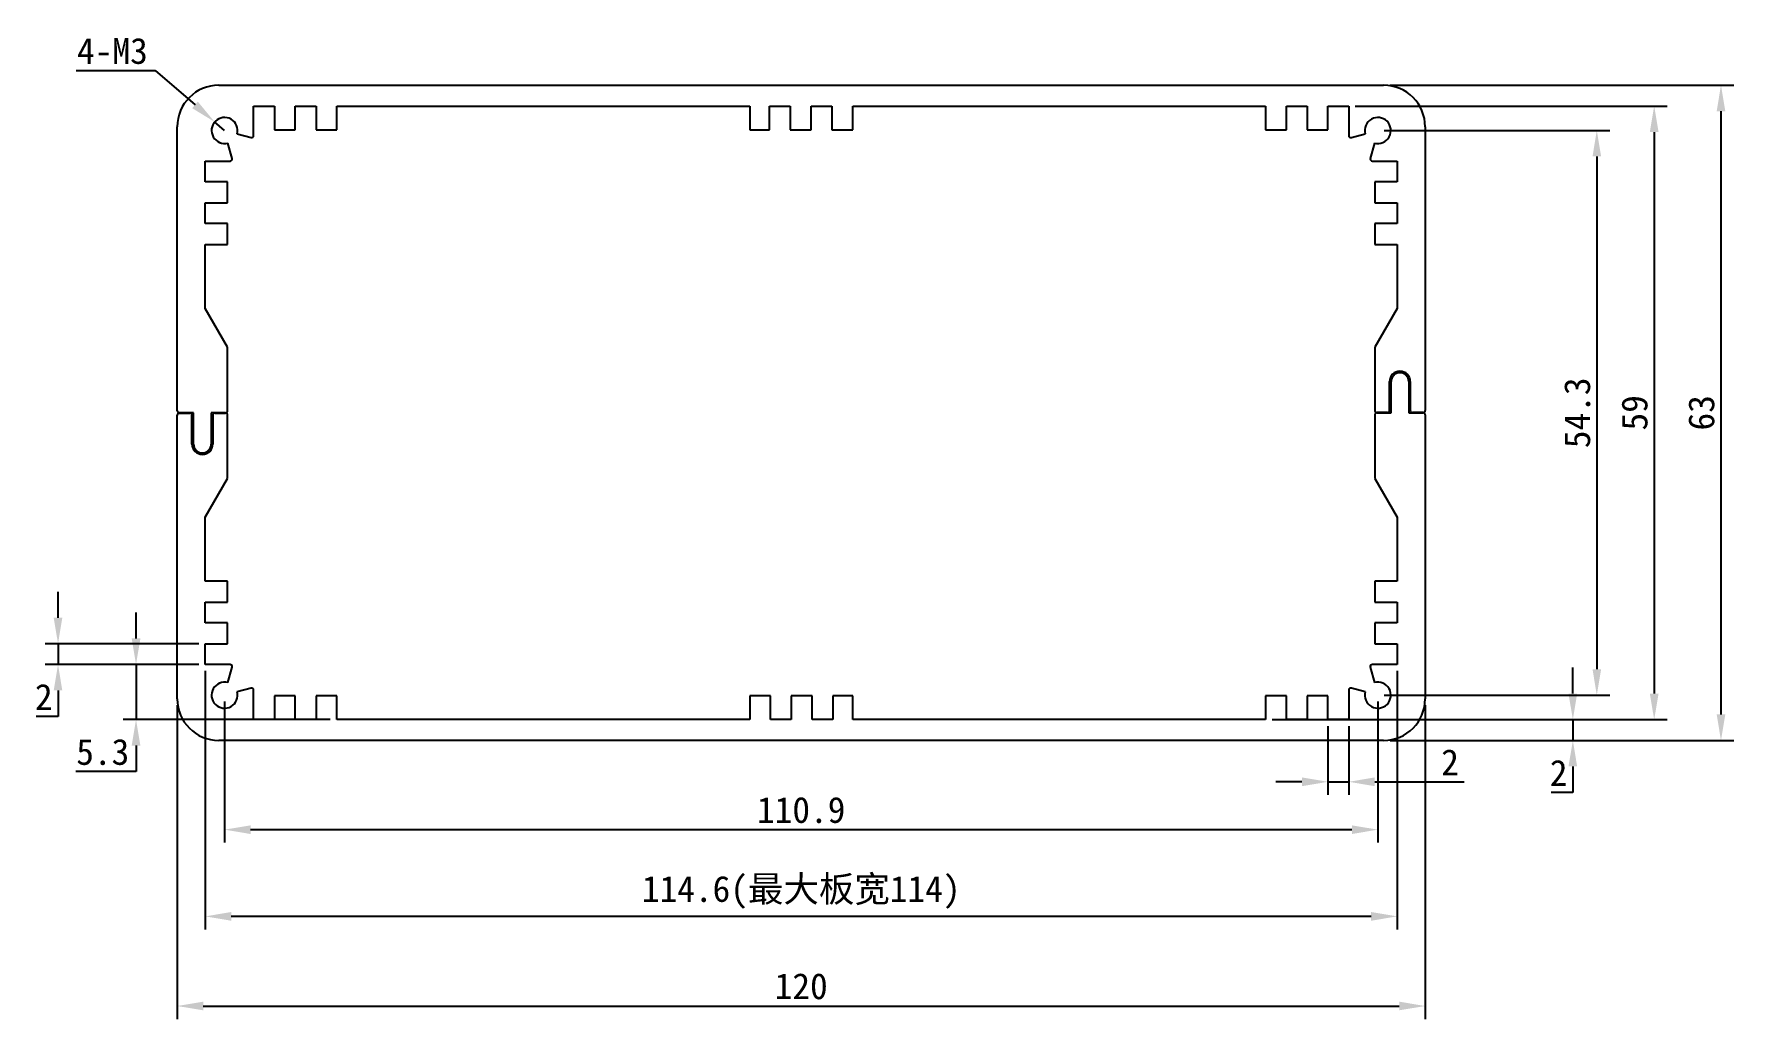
# Model space of a CAD drawing. Header units: inches. Extents: x 34 to 197, y -18 to 77.
import ezdxf

# ---------------------------------------------------------------- set-up
doc = ezdxf.new("R2010")
doc.units = ezdxf.units.IN
doc.header["$MEASUREMENT"] = 0
doc.layers.add('1', color=30, linetype='Continuous')
doc.styles.get("Standard").update_dxf_attribs({"font": 'simhei.ttf'})
doc.dimstyles.new('ISO-25', dxfattribs={"dimtxt": 2.5, "dimasz": 2.5, "dimexe": 1.25, "dimexo": 0.625, "dimtad": 1, "dimtoh": 1, "dimdec": 1, "dimdsep": 46, "dimtxsty": 'Standard', "dimcen": 2.5, "dimadec": 0, "dimazin": 0, "dimtfac": 1, "dimtdec": 1, "dimtmove": 0, "dimatfit": 3, "dimfxl": 1, "dimarcsym": 0})

# ---------------------------------------------------------------- blocks, each defined once
blk = doc.blocks.new('*D17')
at = {"color": 0, "lineweight": -2}
for p, q in [((163.92, 71.65), (196.99, 71.65)), ((195.74, 69.15), (195.74, 11.15)), ((163.92, 8.65), (196.99, 8.65))]:
    blk.add_line(p, q, dxfattribs=at)
at = {"color": 0}
for points in [[(195.33, 69.15), (196.16, 69.15), (195.74, 71.65)], [(195.33, 11.15), (196.16, 11.15), (195.74, 8.65)]]:
    blk.add_solid(points, dxfattribs=at)
at = {"layer": 'Defpoints', "color": 0}
for p in [(163.3, 71.65), (163.3, 8.65), (195.74, 8.65)]:
    blk.add_point(p, dxfattribs=at)
at = {"color": 0, "insert": (193.87, 40.15), "char_height": 2.5, "attachment_point": 5, "rotation": 90}
blk.add_mtext('63', dxfattribs=at)
blk = doc.blocks.new('*D18')
at = {"color": 0, "lineweight": -2}
for p, q in [((160.57, 69.65), (190.57, 69.65)), ((189.32, 67.15), (189.32, 13.15)), ((160.57, 10.65), (190.57, 10.65))]:
    blk.add_line(p, q, dxfattribs=at)
at = {"color": 0}
for points in [[(188.9, 67.15), (189.74, 67.15), (189.32, 69.65)], [(188.9, 13.15), (189.74, 13.15), (189.32, 10.65)]]:
    blk.add_solid(points, dxfattribs=at)
at = {"layer": 'Defpoints', "color": 0}
for p in [(159.95, 69.65), (159.95, 10.65), (189.32, 10.65)]:
    blk.add_point(p, dxfattribs=at)
at = {"color": 0, "insert": (187.44, 40.15), "char_height": 2.5, "attachment_point": 5, "rotation": 90}
blk.add_mtext('59', dxfattribs=at)
blk = doc.blocks.new('*D19')
at = {"color": 0, "lineweight": -2}
for p, q in [((163.37, 67.3), (185.05, 67.3)), ((183.8, 64.8), (183.8, 15.5)), ((163.37, 13), (185.05, 13))]:
    blk.add_line(p, q, dxfattribs=at)
at = {"color": 0}
for points in [[(183.39, 64.8), (184.22, 64.8), (183.8, 67.3)], [(183.39, 15.5), (184.22, 15.5), (183.8, 13)]]:
    blk.add_solid(points, dxfattribs=at)
at = {"layer": 'Defpoints', "color": 0}
for p in [(162.75, 67.3), (162.75, 13), (183.8, 13)]:
    blk.add_point(p, dxfattribs=at)
at = {"color": 0, "insert": (181.93, 40.15), "char_height": 2.5, "attachment_point": 5, "rotation": 90}
blk.add_mtext('54.3', dxfattribs=at)
blk = doc.blocks.new('*D20')
at = {"color": 0, "lineweight": -2}
for p, q in [((37.59, 73.06), (45.18, 73.06)), ((45.18, 73.06), (49.01, 69.75)), ((51.85, 67.3), (50.9, 68.12))]:
    blk.add_line(p, q, dxfattribs=at)
at = {"color": 0}
blk.add_solid([(49.28, 70.07), (48.74, 69.44), (50.9, 68.12)], dxfattribs=at)
at = {"layer": 'Defpoints', "color": 0}
for p in [(50.9, 68.12), (51.85, 67.3)]:
    blk.add_point(p, dxfattribs=at)
at = {"color": 0, "insert": (41.07, 74.93), "char_height": 2.5, "attachment_point": 5}
blk.add_mtext('4-M3', dxfattribs=at)
blk = doc.blocks.new('*D21')
at = {"color": 0, "lineweight": -2}
for p, q in [((35.84, 20.45), (35.84, 22.95)), ((49.37, 17.95), (34.59, 17.95)), ((35.84, 17.95), (35.84, 15.95)), ((49.37, 15.95), (34.59, 15.95)), ((35.84, 13.45), (35.84, 10.95)), ((35.84, 10.95), (33.74, 10.95))]:
    blk.add_line(p, q, dxfattribs=at)
at = {"color": 0}
for points in [[(35.42, 20.45), (36.25, 20.45), (35.84, 17.95)], [(35.42, 13.45), (36.25, 13.45), (35.84, 15.95)]]:
    blk.add_solid(points, dxfattribs=at)
at = {"layer": 'Defpoints', "color": 0}
for p in [(50, 17.95), (35.84, 15.95), (50, 15.95)]:
    blk.add_point(p, dxfattribs=at)
at = {"color": 0, "insert": (34.47, 12.83), "char_height": 2.5, "attachment_point": 5}
blk.add_mtext('2', dxfattribs=at)
blk = doc.blocks.new('*D22')
at = {"color": 0, "lineweight": -2}
for p, q in [((43.34, 18.45), (43.34, 20.95)), ((49.37, 15.95), (42.09, 15.95)), ((43.34, 15.95), (43.34, 10.65)), ((62.02, 10.65), (42.09, 10.65)), ((43.34, 8.15), (43.34, 5.65)), ((43.34, 5.65), (37.56, 5.65))]:
    blk.add_line(p, q, dxfattribs=at)
at = {"color": 0}
for points in [[(42.92, 18.45), (43.76, 18.45), (43.34, 15.95)], [(42.92, 8.15), (43.76, 8.15), (43.34, 10.65)]]:
    blk.add_solid(points, dxfattribs=at)
at = {"layer": 'Defpoints', "color": 0}
for p in [(50, 15.95), (43.34, 10.65), (62.65, 10.65)]:
    blk.add_point(p, dxfattribs=at)
at = {"color": 0, "insert": (40.14, 7.53), "char_height": 2.5, "attachment_point": 5}
blk.add_mtext('5.3', dxfattribs=at)
blk = doc.blocks.new('*D23')
at = {"color": 0, "lineweight": -2}
for p, q in [((47.3, 12.03), (47.3, -18.14)), ((167.3, 12.03), (167.3, -18.14)), ((49.8, -16.89), (164.8, -16.89))]:
    blk.add_line(p, q, dxfattribs=at)
at = {"color": 0}
for points in [[(49.8, -16.47), (49.8, -17.3), (47.3, -16.89)], [(164.8, -16.47), (164.8, -17.3), (167.3, -16.89)]]:
    blk.add_solid(points, dxfattribs=at)
at = {"layer": 'Defpoints', "color": 0}
for p in [(47.3, 12.65), (167.3, 12.65), (167.3, -16.89)]:
    blk.add_point(p, dxfattribs=at)
at = {"color": 0, "insert": (107.3, -15), "char_height": 2.5, "attachment_point": 5}
blk.add_mtext('120', dxfattribs=at)
blk = doc.blocks.new('*D24')
at = {"color": 0, "lineweight": -2}
for p, q in [((51.85, 12.38), (51.85, -1.18)), ((162.75, 12.38), (162.75, -1.18)), ((54.35, 0.07), (160.25, 0.07))]:
    blk.add_line(p, q, dxfattribs=at)
at = {"color": 0}
for points in [[(54.35, 0.48), (54.35, -0.35), (51.85, 0.07)], [(160.25, 0.48), (160.25, -0.35), (162.75, 0.07)]]:
    blk.add_solid(points, dxfattribs=at)
at = {"layer": 'Defpoints', "color": 0}
for p in [(51.85, 13), (162.75, 13), (162.75, 0.07)]:
    blk.add_point(p, dxfattribs=at)
at = {"color": 0, "insert": (107.3, 1.95), "char_height": 2.5, "attachment_point": 5}
blk.add_mtext('110.9', dxfattribs=at)
blk = doc.blocks.new('*D25')
at = {"color": 0, "lineweight": -2}
for p, q in [((181.5, 13.15), (181.5, 15.65)), ((152.57, 10.65), (182.75, 10.65)), ((181.5, 10.65), (181.5, 8.65)), ((163.92, 8.65), (182.75, 8.65)), ((181.5, 6.15), (181.5, 3.65)), ((181.5, 3.65), (179.4, 3.65))]:
    blk.add_line(p, q, dxfattribs=at)
at = {"color": 0}
for points in [[(181.08, 13.15), (181.91, 13.15), (181.5, 10.65)], [(181.08, 6.15), (181.91, 6.15), (181.5, 8.65)]]:
    blk.add_solid(points, dxfattribs=at)
at = {"layer": 'Defpoints', "color": 0}
for p in [(151.95, 10.65), (163.3, 8.65), (181.5, 8.65)]:
    blk.add_point(p, dxfattribs=at)
at = {"color": 0, "insert": (180.13, 5.53), "char_height": 2.5, "attachment_point": 5}
blk.add_mtext('2', dxfattribs=at)
blk = doc.blocks.new('*D26')
at = {"color": 0, "lineweight": -2}
for p, q in [((157.95, 10.03), (157.95, 3.42)), ((159.95, 10.03), (159.95, 3.42)), ((155.45, 4.67), (152.95, 4.67)), ((157.95, 4.67), (159.95, 4.67)), ((162.45, 4.67), (171.05, 4.67))]:
    blk.add_line(p, q, dxfattribs=at)
at = {"color": 0}
for points in [[(155.45, 5.09), (155.45, 4.25), (157.95, 4.67)], [(162.45, 5.09), (162.45, 4.25), (159.95, 4.67)]]:
    blk.add_solid(points, dxfattribs=at)
at = {"layer": 'Defpoints', "color": 0}
for p in [(157.95, 10.65), (159.95, 10.65), (159.95, 4.67)]:
    blk.add_point(p, dxfattribs=at)
at = {"color": 0, "insert": (169.69, 6.55), "char_height": 2.5, "attachment_point": 5}
blk.add_mtext('2', dxfattribs=at)
blk = doc.blocks.new('*D27')
at = {"layer": '1', "color": 0, "lineweight": -2}
for p, q in [((50, 15.33), (50, -9.52)), ((164.6, 15.33), (164.6, -9.52)), ((162.1, -8.27), (52.5, -8.27))]:
    blk.add_line(p, q, dxfattribs=at)
at = {"layer": '1', "color": 0}
for points in [[(52.5, -7.85), (52.5, -8.69), (50, -8.27)], [(162.1, -7.85), (162.1, -8.69), (164.6, -8.27)]]:
    blk.add_solid(points, dxfattribs=at)
at = {"layer": 'Defpoints', "color": 0}
for p in [(50, 15.95), (164.6, 15.95), (50, -8.27)]:
    blk.add_point(p, dxfattribs=at)
at = {"layer": '1', "color": 0, "insert": (107.3, -5.96), "char_height": 2.5, "attachment_point": 5}
blk.add_mtext('114.6(最大板宽114)', dxfattribs=at)

msp = doc.modelspace()

# ---------------------------------------------------------------- linework, layer by layer
at = {"color": 7, "linetype": 'Continuous', "lineweight": -3}
for p, q in [((51.3, 71.65), (163.3, 71.65)), ((54.65, 69.65), (56.65, 69.65)), ((54.65, 66.81), (54.65, 69.65)), ((56.65, 69.65), (56.65, 67.35)), ((58.65, 69.65), (60.65, 69.65)), ((58.65, 67.35), (58.65, 69.65)), ((60.65, 69.65), (60.65, 67.35)), ((62.65, 69.65), (102.35, 69.65)), ((62.65, 67.35), (62.65, 69.65)), ((102.35, 69.65), (102.35, 67.35)), ((104.25, 69.65), (106.25, 69.65)), ((104.25, 67.35), (104.25, 69.65)), ((106.25, 69.65), (106.25, 67.35)), ((108.25, 69.65), (110.25, 69.65)), ((108.25, 67.35), (108.25, 69.65)), ((110.25, 69.65), (110.25, 67.35)), ((112.25, 69.65), (151.95, 69.65)), ((112.25, 67.35), (112.25, 69.65)), ((151.95, 69.65), (151.95, 67.35)), ((153.95, 69.65), (155.95, 69.65)), ((153.95, 67.35), (153.95, 69.65)), ((155.95, 69.65), (155.95, 67.35)), ((157.95, 69.65), (159.95, 69.65)), ((157.95, 67.35), (157.95, 69.65)), ((159.95, 69.65), (159.95, 66.81)), ((47.3, 40.35), (47.3, 67.65)), ((56.65, 67.35), (58.65, 67.35)), ((60.65, 67.35), (62.65, 67.35)), ((102.35, 67.35), (104.25, 67.35)), ((106.25, 67.35), (108.25, 67.35)), ((110.25, 67.35), (112.25, 67.35)), ((151.95, 67.35), (153.95, 67.35)), ((155.95, 67.35), (157.95, 67.35)), ((167.3, 67.65), (167.3, 40.37)), ((52.57, 64.6), (52.17, 66.09)), ((53.05, 66.98), (54.4, 66.62)), ((160.2, 66.62), (161.54, 66.98)), ((162.42, 66.09), (162.02, 64.6)), ((50, 64.35), (52.38, 64.35)), ((50, 62.35), (50, 64.35)), ((162.22, 64.35), (164.6, 64.35)), ((164.6, 64.35), (164.6, 62.35)), ((52.15, 62.35), (50, 62.35)), ((52.15, 60.35), (52.15, 62.35)), ((164.6, 62.35), (162.45, 62.35)), ((162.45, 62.35), (162.45, 60.35)), ((50, 60.35), (52.15, 60.35)), ((50, 58.35), (50, 60.35)), ((162.45, 60.35), (164.6, 60.35)), ((164.6, 60.35), (164.6, 58.35)), ((52.15, 58.35), (50, 58.35)), ((52.15, 56.35), (52.15, 58.35)), ((164.6, 58.35), (162.45, 58.35)), ((162.45, 58.35), (162.45, 56.35)), ((50, 56.35), (52.15, 56.35)), ((50, 50.18), (50, 56.35)), ((162.45, 56.35), (164.6, 56.35)), ((164.6, 56.35), (164.6, 50.18)), ((52.15, 46.45), (50, 50.18)), ((164.6, 50.18), (162.45, 46.45)), ((52.15, 40.35), (52.15, 46.45)), ((162.45, 46.45), (162.45, 40.37)), ((163.87, 40.37), (163.87, 43.15)), ((164.02, 40.15), (164.02, 43.15)), ((165.72, 43.15), (165.72, 40.15)), ((165.87, 43.15), (165.87, 40.37)), ((47.3, 12.65), (47.3, 39.93)), ((48.87, 40.15), (47.5, 40.15)), ((47.5, 40.13), (48.52, 40.13)), ((48.72, 37.15), (48.72, 39.93)), ((48.87, 37.15), (48.87, 40.15)), ((50.57, 40.15), (50.57, 37.15)), ((51.95, 40.15), (50.57, 40.15)), ((50.72, 39.93), (50.72, 37.15)), ((50.92, 40.13), (51.95, 40.13)), ((52.15, 33.85), (52.15, 39.93)), ((162.45, 39.95), (162.45, 33.85)), ((163.67, 40.17), (162.65, 40.17)), ((162.65, 40.15), (164.02, 40.15)), ((165.72, 40.15), (167.1, 40.15)), ((167.1, 40.17), (166.07, 40.17)), ((167.3, 39.95), (167.3, 12.65)), ((50, 30.13), (52.15, 33.85)), ((162.45, 33.85), (164.6, 30.13)), ((50, 23.95), (50, 30.13)), ((164.6, 30.13), (164.6, 23.95)), ((52.15, 23.95), (50, 23.95)), ((52.15, 21.95), (52.15, 23.95)), ((164.6, 23.95), (162.45, 23.95)), ((162.45, 23.95), (162.45, 21.95)), ((50, 21.95), (52.15, 21.95)), ((50, 19.95), (50, 21.95)), ((162.45, 21.95), (164.6, 21.95)), ((164.6, 21.95), (164.6, 19.95)), ((52.15, 19.95), (50, 19.95)), ((52.15, 17.95), (52.15, 19.95)), ((164.6, 19.95), (162.45, 19.95)), ((162.45, 19.95), (162.45, 17.95)), ((50, 17.95), (52.15, 17.95)), ((50, 15.95), (50, 17.95)), ((162.45, 17.95), (164.6, 17.95)), ((164.6, 17.95), (164.6, 15.95)), ((52.38, 15.95), (50, 15.95)), ((52.17, 14.21), (52.57, 15.7)), ((162.02, 15.7), (162.42, 14.21)), ((164.6, 15.95), (162.22, 15.95)), ((54.4, 13.68), (53.05, 13.32)), ((54.65, 10.65), (54.65, 13.49)), ((159.95, 13.49), (159.95, 10.65)), ((161.54, 13.32), (160.2, 13.68)), ((56.65, 12.95), (56.65, 10.65)), ((58.65, 12.95), (56.65, 12.95)), ((58.65, 10.65), (58.65, 12.95)), ((60.65, 12.95), (60.65, 10.65)), ((62.65, 12.95), (60.65, 12.95)), ((62.65, 10.65), (62.65, 12.95)), ((102.35, 12.95), (102.35, 10.65)), ((104.35, 12.95), (102.35, 12.95)), ((104.35, 10.65), (104.35, 12.95)), ((106.35, 12.95), (106.35, 10.65)), ((108.35, 12.95), (106.35, 12.95)), ((108.35, 10.65), (108.35, 12.95)), ((110.35, 12.95), (110.35, 10.65)), ((112.25, 12.95), (110.35, 12.95)), ((112.25, 10.65), (112.25, 12.95)), ((151.95, 12.95), (151.95, 10.65)), ((153.95, 12.95), (151.95, 12.95)), ((153.95, 10.65), (153.95, 12.95)), ((155.95, 12.95), (155.95, 10.65)), ((157.95, 12.95), (155.95, 12.95)), ((157.95, 10.65), (157.95, 12.95)), ((56.65, 10.65), (54.65, 10.65)), ((60.65, 10.65), (58.65, 10.65)), ((102.35, 10.65), (62.65, 10.65)), ((106.35, 10.65), (104.35, 10.65)), ((110.35, 10.65), (108.35, 10.65)), ((151.95, 10.65), (112.25, 10.65)), ((155.95, 10.65), (153.95, 10.65)), ((159.95, 10.65), (157.95, 10.65)), ((163.3, 8.65), (51.3, 8.65))]:
    msp.add_line(p, q, dxfattribs=at)
for centre, radius, start, end in [((51.3, 67.65), 4, 90, 180), ((163.3, 67.65), 4, 0, 90), ((51.85, 67.3), 1.25, 345, 285), ((162.75, 67.3), 1.25, 255, 195), ((54.45, 66.81), 0.2, 255, 0), ((160.15, 66.81), 0.2, 180, 285), ((52.38, 64.55), 0.2, 270, 15), ((162.22, 64.55), 0.2, 165, 270), ((164.87, 43.15), 1, 0, 180), ((164.87, 43.15), 0.85, 0, 180), ((47.5, 40.35), 0.2, 180, 270), ((47.5, 39.93), 0.2, 90, 180), ((48.52, 39.93), 0.2, 0, 90), ((50.92, 39.93), 0.2, 90, 180), ((51.95, 40.35), 0.2, 270, 0), ((51.95, 39.93), 0.2, 0, 90), ((162.65, 40.37), 0.2, 180, 270), ((162.65, 39.95), 0.2, 90, 180), ((163.67, 40.37), 0.2, 270, 0), ((166.07, 40.37), 0.2, 180, 270), ((167.1, 40.37), 0.2, 270, 0), ((167.1, 39.95), 0.2, 0, 90), ((49.72, 37.15), 1, 180, 0), ((49.72, 37.15), 0.85, 180, 0), ((52.38, 15.75), 0.2, 345, 90), ((162.22, 15.75), 0.2, 90, 195), ((51.85, 13), 1.25, 75, 15), ((54.45, 13.49), 0.2, 0, 105), ((160.15, 13.49), 0.2, 75, 180), ((162.75, 13), 1.25, 165, 105), ((51.3, 12.65), 4, 180, 270), ((163.3, 12.65), 4, 270, 0)]:
    msp.add_arc(centre, radius, start, end, dxfattribs=at)

# ---------------------------------------------------------------- dimensions: what is measured, and where the dimension line sits
dim = msp.add_radius_dim(center=(51.85, 67.3), mpoint=(50.9, 68.12), text='4-M3', dimstyle='ISO-25')
dim.commit()
dim.dimension.update_dxf_attribs({"geometry": '*D20', "text_midpoint": (41.07, 73.06), "dimtype": 164})
for base, p1, p2, angle, picture, middle in [((195.74, 8.65), (163.3, 71.65), (163.3, 8.65), 90, '*D17', (193.87, 40.15)), ((189.32, 10.65), (159.95, 69.65), (159.95, 10.65), 90, '*D18', (187.44, 40.15)), ((35.84, 15.95), (50, 17.95), (50, 15.95), 90, '*D21', (34.47, 12.83)), ((43.34, 10.65), (50, 15.95), (62.65, 10.65), 270, '*D22', (40.14, 7.53)), ((181.5, 8.65), (151.95, 10.65), (163.3, 8.65), 270, '*D25', (180.13, 5.53)), ((167.3, -16.89), (47.3, 12.65), (167.3, 12.65), 180, '*D23', (107.3, -15))]:
    dim = msp.add_linear_dim(base=base, p1=p1, p2=p2, angle=angle, dimstyle='ISO-25')
    dim.commit()
    dim.dimension.update_dxf_attribs({"geometry": picture, "text_midpoint": middle})
dim = msp.add_aligned_dim(p1=(162.75, 67.3), p2=(162.75, 13), distance=21.06, dimstyle='ISO-25')
dim.commit()
dim.dimension.update_dxf_attribs({"geometry": '*D19', "text_midpoint": (181.93, 40.15)})
dim = msp.add_linear_dim(base=(162.75, 0.07), p1=(51.85, 13), p2=(162.75, 13), dimstyle='ISO-25')
dim.commit()
dim.dimension.update_dxf_attribs({"geometry": '*D24', "text_midpoint": (107.3, 1.95)})
dim = msp.add_linear_dim(base=(159.95, 4.67), p1=(157.95, 10.65), p2=(159.95, 10.65), angle=180, dimstyle='ISO-25')
dim.commit()
dim.dimension.update_dxf_attribs({"geometry": '*D26', "text_midpoint": (169.69, 4.67), "dimtype": 160})
at = {"layer": '1'}
dim = msp.add_linear_dim(base=(50, -8.27), p1=(164.6, 15.95), p2=(50, 15.95), text='<>(最大板宽114)', dimstyle='ISO-25', dxfattribs=at)
dim.commit()
dim.dimension.update_dxf_attribs({"geometry": '*D27', "text_midpoint": (107.3, -5.96)})

doc.saveas('drawing.dxf')
